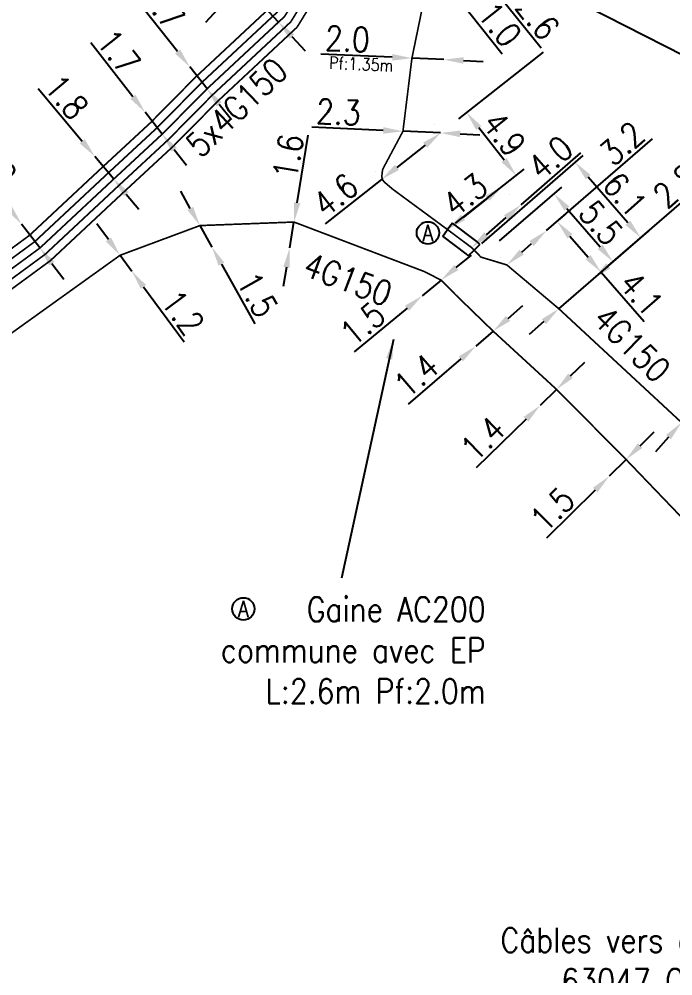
# Model space of a CAD drawing. Header units: millimetres. Extents: x 80000 to 81010, y 144000 to 145002.
# Drawn here: x 80738 to 80778, y 144355.3 to 144413.8 of the extents above; entities that cross this region are included whole.
import ezdxf
from ezdxf.enums import TextEntityAlignment as Align

# ---------------------------------------------------------------- set-up
doc = ezdxf.new("R2010")
doc.units = ezdxf.units.MM
doc.header["$PDMODE"] = 34
doc.linetypes.add('B_ST_AL', pattern=[2000, 1000, 1000])
doc.layers.get('Defpoints').update_dxf_attribs({"linetype": 'CONTINUOUS'})
doc.layers.add('B_100', color=3, linetype='CONTINUOUS')
doc.layers.add('B_400', color=7, linetype='CONTINUOUS')
doc.styles.get("Standard").update_dxf_attribs({"font": 'romans.shx', "width": 0.85})
doc.dimstyles.get("Standard").update_dxf_attribs({"dimtxt": 1.5, "dimasz": 1.2, "dimexe": 0.625, "dimexo": 0.625, "dimgap": 0.25, "dimtad": 1, "dimdec": 1, "dimzin": 0, "dimdsep": 46, "dimtxsty": 'Standard', "dimcen": -0.5, "dimadec": 0, "dimazin": 0, "dimtfac": 1, "dimtdec": 1, "dimtmove": 0, "dimatfit": 3, "dimfxl": 0, "dimtolj": 1, "dimtzin": 0, "dimarcsym": 0})

# ---------------------------------------------------------------- blocks, each defined once
blk = doc.blocks.new('*D991')
at = {"layer": 'B_100', "color": 0, "linetype": 'Continuous', "lineweight": -2, "transparency": 16777216}
for p, q in [((80737.442, 144402.195), (80734.918, 144405.462)), ((80739.307, 144399.782), (80738.176, 144401.246)), ((80740.041, 144398.832), (80740.774, 144397.883))]:
    blk.add_line(p, q, dxfattribs=at)
at = {"layer": 'B_100', "color": 0, "linetype": 'Continuous', "transparency": 16777216}
for points in [[(80737.6, 144402.317), (80737.284, 144402.073), (80738.176, 144401.246)], [(80740.199, 144398.954), (80739.882, 144398.71), (80739.307, 144399.782)]]:
    blk.add_solid(points, dxfattribs=at)
at = {"layer": 'Defpoints', "color": 0, "linetype": 'Continuous', "transparency": 16777216}
for p in [(80738.176, 144401.246), (80738.176, 144401.246), (80739.307, 144399.782)]:
    blk.add_point(p, dxfattribs=at)
at = {"layer": 'B_100', "color": 0, "linetype": 'Continuous', "transparency": 16777216, "insert": (80736.604, 144404.915), "char_height": 1.5, "attachment_point": 5, "rotation": 307.69372}
blk.add_mtext('\\A1;1.9', dxfattribs=at)
blk = doc.blocks.new('*D992')
at = {"layer": 'B_100', "color": 0, "linetype": 'Continuous', "lineweight": -2, "transparency": 16777216}
for p, q in [((80741.888, 144406.298), (80739.204, 144409.514)), ((80743.811, 144403.995), (80742.658, 144405.377)), ((80744.58, 144403.074), (80745.349, 144402.153))]:
    blk.add_line(p, q, dxfattribs=at)
at = {"layer": 'B_100', "color": 0, "linetype": 'Continuous', "transparency": 16777216}
for points in [[(80742.042, 144406.426), (80741.735, 144406.17), (80742.658, 144405.377)], [(80744.734, 144403.202), (80744.427, 144402.946), (80743.811, 144403.995)]]:
    blk.add_solid(points, dxfattribs=at)
at = {"layer": 'Defpoints', "color": 0, "linetype": 'Continuous', "transparency": 16777216}
for p in [(80742.658, 144405.377), (80742.658, 144405.377), (80743.811, 144403.995)]:
    blk.add_point(p, dxfattribs=at)
at = {"layer": 'B_100', "color": 0, "linetype": 'Continuous', "transparency": 16777216, "insert": (80740.929, 144409.008), "char_height": 1.5, "attachment_point": 5, "rotation": 309.85852}
blk.add_mtext('\\A1;1.8', dxfattribs=at)
blk = doc.blocks.new('*D993')
at = {"layer": 'B_100', "color": 0, "linetype": 'Continuous', "lineweight": -2, "transparency": 16777216}
for p, q in [((80744.987, 144409.019), (80742.407, 144412.32)), ((80746.773, 144406.735), (80745.726, 144408.074)), ((80747.512, 144405.789), (80748.251, 144404.844))]:
    blk.add_line(p, q, dxfattribs=at)
at = {"layer": 'B_100', "color": 0, "linetype": 'Continuous', "transparency": 16777216}
for points in [[(80745.145, 144409.143), (80744.829, 144408.896), (80745.726, 144408.074)], [(80747.669, 144405.912), (80747.354, 144405.666), (80746.773, 144406.735)]]:
    blk.add_solid(points, dxfattribs=at)
at = {"layer": 'Defpoints', "color": 0, "linetype": 'Continuous', "transparency": 16777216}
for p in [(80745.726, 144408.074), (80745.726, 144408.074), (80746.773, 144406.735)]:
    blk.add_point(p, dxfattribs=at)
at = {"layer": 'B_100', "color": 0, "linetype": 'Continuous', "transparency": 16777216, "insert": (80744.115, 144411.758), "char_height": 1.5, "attachment_point": 5, "rotation": 308.0118}
blk.add_mtext('\\A1;1.7', dxfattribs=at)
blk = doc.blocks.new('*D994')
at = {"layer": 'B_100', "color": 0, "linetype": 'Continuous', "lineweight": -2, "transparency": 16777216}
for p, q in [((80747.718, 144411.785), (80745.124, 144415.074)), ((80749.514, 144409.508), (80748.461, 144410.843)), ((80750.257, 144408.566), (80751, 144407.623))]:
    blk.add_line(p, q, dxfattribs=at)
at = {"layer": 'B_100', "color": 0, "linetype": 'Continuous', "transparency": 16777216}
for points in [[(80747.875, 144411.909), (80747.561, 144411.661), (80748.461, 144410.843)], [(80750.414, 144408.69), (80750.1, 144408.442), (80749.514, 144409.508)]]:
    blk.add_solid(points, dxfattribs=at)
at = {"layer": 'Defpoints', "color": 0, "linetype": 'Continuous', "transparency": 16777216}
for p in [(80748.461, 144410.843), (80748.461, 144410.843), (80749.514, 144409.508)]:
    blk.add_point(p, dxfattribs=at)
at = {"layer": 'B_100', "color": 0, "linetype": 'Continuous', "transparency": 16777216, "insert": (80746.834, 144414.52), "char_height": 1.5, "attachment_point": 5, "rotation": 308.26529}
blk.add_mtext('\\A1;1.7', dxfattribs=at)
blk = doc.blocks.new('*D995')
at = {"layer": 'B_100', "color": 0, "linetype": 'Continuous', "lineweight": -2, "transparency": 16777216}
for p, q in [((80751.899, 144415.698), (80749.039, 144418.759)), ((80752.626, 144414.735), (80752.262, 144414.395)), ((80753.879, 144413.58), (80752.719, 144414.822)), ((80753.787, 144413.493), (80753.423, 144413.153)), ((80754.699, 144412.703), (80755.518, 144411.826))]:
    blk.add_line(p, q, dxfattribs=at)
at = {"layer": 'B_100', "color": 0, "linetype": 'Continuous', "transparency": 16777216}
for points in [[(80752.045, 144415.835), (80751.753, 144415.562), (80752.719, 144414.822)], [(80754.845, 144412.839), (80754.553, 144412.566), (80753.879, 144413.58)]]:
    blk.add_solid(points, dxfattribs=at)
at = {"layer": 'Defpoints', "color": 0, "linetype": 'Continuous', "transparency": 16777216}
for p in [(80753.083, 144415.162), (80752.719, 144414.822), (80754.244, 144413.92)]:
    blk.add_point(p, dxfattribs=at)
at = {"layer": 'B_100', "color": 0, "linetype": 'Continuous', "transparency": 16777216, "insert": (80750.79, 144418.35), "char_height": 1.5, "attachment_point": 5, "rotation": 313.06326}
blk.add_mtext('\\A1;1.7', dxfattribs=at)
blk = doc.blocks.new('*D996')
at = {"layer": 'B_100', "color": 0, "linetype": 'Continuous', "lineweight": -2, "transparency": 16777216}
for p, q in [((80755.072, 144419.683), (80755.886, 144420.565)), ((80754.258, 144418.801), (80753.241, 144417.699)), ((80752.427, 144416.817), (80749.426, 144413.564))]:
    blk.add_line(p, q, dxfattribs=at)
at = {"layer": 'B_100', "color": 0, "linetype": 'Continuous', "transparency": 16777216}
for points in [[(80754.925, 144419.819), (80755.219, 144419.548), (80754.258, 144418.801)], [(80752.28, 144416.952), (80752.574, 144416.681), (80753.241, 144417.699)]]:
    blk.add_solid(points, dxfattribs=at)
at = {"layer": 'Defpoints', "color": 0, "linetype": 'Continuous', "transparency": 16777216}
for p in [(80754.258, 144418.801), (80753.241, 144417.699), (80753.241, 144417.699)]:
    blk.add_point(p, dxfattribs=at)
at = {"layer": 'B_100', "color": 0, "linetype": 'Continuous', "transparency": 16777216, "insert": (80749.705, 144415.34), "char_height": 1.5, "attachment_point": 5, "rotation": 47.30811}
blk.add_mtext('\\A1;1.5', dxfattribs=at)
blk = doc.blocks.new('*D1008')
at = {"layer": 'B_100', "color": 0, "linetype": 'Continuous', "lineweight": -2, "transparency": 16777216}
for p, q in [((80743.487, 144400.3), (80742.774, 144401.265)), ((80744.201, 144399.335), (80744.914, 144398.37)), ((80745.627, 144397.405), (80748.118, 144394.037))]:
    blk.add_line(p, q, dxfattribs=at)
at = {"layer": 'B_100', "color": 0, "linetype": 'Continuous', "transparency": 16777216}
for points in [[(80743.648, 144400.419), (80743.327, 144400.182), (80744.201, 144399.335)], [(80745.788, 144397.524), (80745.466, 144397.287), (80744.914, 144398.37)]]:
    blk.add_solid(points, dxfattribs=at)
at = {"layer": 'Defpoints', "color": 0, "linetype": 'Continuous', "transparency": 16777216}
for p in [(80744.201, 144399.335), (80744.914, 144398.37), (80744.914, 144398.37)]:
    blk.add_point(p, dxfattribs=at)
at = {"layer": 'B_100', "color": 0, "linetype": 'Continuous', "transparency": 16777216, "insert": (80748.033, 144395.833), "char_height": 1.5, "attachment_point": 5, "rotation": 306.47243}
blk.add_mtext('\\A1;1.2', dxfattribs=at)
blk = doc.blocks.new('*D1009')
at = {"layer": 'B_100', "color": 0, "linetype": 'Continuous', "lineweight": -2, "transparency": 16777216}
for p, q in [((80748.489, 144402.197), (80747.903, 144403.244)), ((80749.076, 144401.15), (80749.808, 144399.841)), ((80750.394, 144398.794), (80752.441, 144395.138))]:
    blk.add_line(p, q, dxfattribs=at)
at = {"layer": 'B_100', "color": 0, "linetype": 'Continuous', "transparency": 16777216}
for points in [[(80748.664, 144402.295), (80748.315, 144402.099), (80749.076, 144401.15)], [(80750.569, 144398.891), (80750.22, 144398.696), (80749.808, 144399.841)]]:
    blk.add_solid(points, dxfattribs=at)
at = {"layer": 'Defpoints', "color": 0, "linetype": 'Continuous', "transparency": 16777216}
for p in [(80749.076, 144401.15), (80749.808, 144399.841), (80749.808, 144399.841)]:
    blk.add_point(p, dxfattribs=at)
at = {"layer": 'B_100', "color": 0, "linetype": 'Continuous', "transparency": 16777216, "insert": (80752.583, 144396.931), "char_height": 1.5, "attachment_point": 5, "rotation": 299.23802}
blk.add_mtext('\\A1;1.5', dxfattribs=at)
blk = doc.blocks.new('*D1010')
at = {"layer": 'B_100', "color": 0, "linetype": 'Continuous', "lineweight": -2, "transparency": 16777216}
for p, q in [((80755.019, 144402.55), (80755.7, 144406.683)), ((80754.564, 144399.787), (80754.824, 144401.366)), ((80754.369, 144398.603), (80754.174, 144397.419))]:
    blk.add_line(p, q, dxfattribs=at)
at = {"layer": 'B_100', "color": 0, "linetype": 'Continuous', "transparency": 16777216}
for points in [[(80754.822, 144402.582), (80755.216, 144402.517), (80754.824, 144401.366)], [(80754.172, 144398.635), (80754.566, 144398.57), (80754.564, 144399.787)]]:
    blk.add_solid(points, dxfattribs=at)
at = {"layer": 'Defpoints', "color": 0, "linetype": 'Continuous', "transparency": 16777216}
for p in [(80754.824, 144401.366), (80754.564, 144399.787), (80754.564, 144399.787)]:
    blk.add_point(p, dxfattribs=at)
at = {"layer": 'B_100', "color": 0, "linetype": 'Continuous', "transparency": 16777216, "insert": (80754.47, 144405.371), "char_height": 1.5, "attachment_point": 5, "rotation": 80.64736}
blk.add_mtext('\\A1;1.6', dxfattribs=at)
blk = doc.blocks.new('*D1011')
at = {"layer": 'B_100', "color": 0, "linetype": 'Continuous', "lineweight": -2, "transparency": 16777216}
for p, q in [((80764.738, 144398.584), (80765.663, 144399.348)), ((80763.812, 144397.819), (80762.656, 144396.864)), ((80761.731, 144396.1), (80758.501, 144393.432))]:
    blk.add_line(p, q, dxfattribs=at)
at = {"layer": 'B_100', "color": 0, "linetype": 'Continuous', "transparency": 16777216}
for points in [[(80764.61, 144398.738), (80764.865, 144398.429), (80763.812, 144397.819)], [(80761.603, 144396.254), (80761.858, 144395.946), (80762.656, 144396.864)]]:
    blk.add_solid(points, dxfattribs=at)
at = {"layer": 'Defpoints', "color": 0, "linetype": 'Continuous', "transparency": 16777216}
for p in [(80763.812, 144397.819), (80762.656, 144396.864), (80762.656, 144396.864)]:
    blk.add_point(p, dxfattribs=at)
at = {"layer": 'B_100', "color": 0, "linetype": 'Continuous', "transparency": 16777216, "insert": (80759.017, 144395.154), "char_height": 1.5, "attachment_point": 5, "rotation": 39.56144}
blk.add_mtext('\\A1;1.5', dxfattribs=at)
blk = doc.blocks.new('*D1012')
at = {"layer": 'B_100', "color": 0, "linetype": 'Continuous', "lineweight": -2, "transparency": 16777216}
for p, q in [((80767.903, 144395.478), (80768.814, 144396.259)), ((80766.993, 144394.697), (80765.93, 144393.786)), ((80765.019, 144393.004), (80761.793, 144390.238))]:
    blk.add_line(p, q, dxfattribs=at)
at = {"layer": 'B_100', "color": 0, "linetype": 'Continuous', "transparency": 16777216}
for points in [[(80767.773, 144395.63), (80768.034, 144395.326), (80766.993, 144394.697)], [(80764.889, 144393.156), (80765.149, 144392.853), (80765.93, 144393.786)]]:
    blk.add_solid(points, dxfattribs=at)
at = {"layer": 'Defpoints', "color": 0, "linetype": 'Continuous', "transparency": 16777216}
for p in [(80766.993, 144394.697), (80765.93, 144393.786), (80765.93, 144393.786)]:
    blk.add_point(p, dxfattribs=at)
at = {"layer": 'B_100', "color": 0, "linetype": 'Continuous', "transparency": 16777216, "insert": (80762.299, 144391.99), "char_height": 1.5, "attachment_point": 5, "rotation": 40.61662}
blk.add_mtext('\\A1;1.4', dxfattribs=at)
blk = doc.blocks.new('*D1013')
at = {"layer": 'B_100', "color": 0, "linetype": 'Continuous', "lineweight": -2, "transparency": 16777216}
for p, q in [((80771.725, 144391.975), (80772.584, 144392.813)), ((80770.866, 144391.137), (80769.863, 144390.16)), ((80769.004, 144389.322), (80765.961, 144386.355))]:
    blk.add_line(p, q, dxfattribs=at)
at = {"layer": 'B_100', "color": 0, "linetype": 'Continuous', "transparency": 16777216}
for points in [[(80771.585, 144392.118), (80771.864, 144391.832), (80770.866, 144391.137)], [(80768.864, 144389.465), (80769.144, 144389.179), (80769.863, 144390.16)]]:
    blk.add_solid(points, dxfattribs=at)
at = {"layer": 'Defpoints', "color": 0, "linetype": 'Continuous', "transparency": 16777216}
for p in [(80770.866, 144391.137), (80769.863, 144390.16), (80769.863, 144390.16)]:
    blk.add_point(p, dxfattribs=at)
at = {"layer": 'B_100', "color": 0, "linetype": 'Continuous', "transparency": 16777216, "insert": (80766.355, 144388.136), "char_height": 1.5, "attachment_point": 5, "rotation": 44.27916}
blk.add_mtext('\\A1;1.4', dxfattribs=at)
blk = doc.blocks.new('*D1014')
at = {"layer": 'B_100', "color": 0, "linetype": 'Continuous', "lineweight": -2, "transparency": 16777216}
for p, q in [((80775.965, 144387.7), (80776.818, 144388.544)), ((80775.112, 144386.856), (80774.081, 144385.836)), ((80773.228, 144384.992), (80770.25, 144382.046))]:
    blk.add_line(p, q, dxfattribs=at)
at = {"layer": 'B_100', "color": 0, "linetype": 'Continuous', "transparency": 16777216}
for points in [[(80775.824, 144387.842), (80776.106, 144387.558), (80775.112, 144386.856)], [(80773.087, 144385.134), (80773.369, 144384.85), (80774.081, 144385.836)]]:
    blk.add_solid(points, dxfattribs=at)
at = {"layer": 'Defpoints', "color": 0, "linetype": 'Continuous', "transparency": 16777216}
for p in [(80775.112, 144386.856), (80774.081, 144385.836), (80774.081, 144385.836)]:
    blk.add_point(p, dxfattribs=at)
at = {"layer": 'B_100', "color": 0, "linetype": 'Continuous', "transparency": 16777216, "insert": (80770.609, 144383.808), "char_height": 1.5, "attachment_point": 5, "rotation": 44.69046}
blk.add_mtext('\\A1;1.5', dxfattribs=at)
blk = doc.blocks.new('*D1025')
at = {"layer": 'B_100', "color": 0, "linetype": 'Continuous', "lineweight": -2, "transparency": 16777216}
for p, q in [((80780.991, 144391.917), (80783.899, 144395.181)), ((80778.497, 144389.118), (80780.193, 144391.021)), ((80777.698, 144388.222), (80776.9, 144387.326))]:
    blk.add_line(p, q, dxfattribs=at)
at = {"layer": 'B_100', "color": 0, "linetype": 'Continuous', "transparency": 16777216}
for points in [[(80780.842, 144392.05), (80781.141, 144391.784), (80780.193, 144391.021)], [(80777.549, 144388.355), (80777.848, 144388.089), (80778.497, 144389.118)]]:
    blk.add_solid(points, dxfattribs=at)
at = {"layer": 'Defpoints', "color": 0, "linetype": 'Continuous', "transparency": 16777216}
for p in [(80780.193, 144391.021), (80780.193, 144391.021), (80778.497, 144389.118)]:
    blk.add_point(p, dxfattribs=at)
at = {"layer": 'B_100', "color": 0, "linetype": 'Continuous', "transparency": 16777216, "insert": (80782.098, 144394.663), "char_height": 1.5, "attachment_point": 5, "rotation": 48.29928}
blk.add_mtext('\\A1;2.6', dxfattribs=at)
blk = doc.blocks.new('*D1026')
at = {"layer": 'B_100', "color": 0, "linetype": 'Continuous', "lineweight": -2, "transparency": 16777216}
for p, q in [((80774.025, 144398.69), (80779.988, 144403.859)), ((80771.002, 144396.07), (80773.118, 144397.904)), ((80770.096, 144395.284), (80769.189, 144394.498))]:
    blk.add_line(p, q, dxfattribs=at)
at = {"layer": 'B_100', "color": 0, "linetype": 'Continuous', "transparency": 16777216}
for points in [[(80773.894, 144398.841), (80774.156, 144398.539), (80773.118, 144397.904)], [(80769.965, 144395.435), (80770.227, 144395.133), (80771.002, 144396.07)]]:
    blk.add_solid(points, dxfattribs=at)
at = {"layer": 'Defpoints', "color": 0, "linetype": 'Continuous', "transparency": 16777216}
for p in [(80773.118, 144397.904), (80773.118, 144397.904), (80771.002, 144396.07)]:
    blk.add_point(p, dxfattribs=at)
at = {"layer": 'B_100', "color": 0, "linetype": 'Continuous', "transparency": 16777216, "insert": (80778.135, 144403.576), "char_height": 1.5, "attachment_point": 5, "rotation": 40.92038}
blk.add_mtext('\\A1;2.8', dxfattribs=at)
blk = doc.blocks.new('*D1027')
at = {"layer": 'B_100', "color": 0, "linetype": 'Continuous', "lineweight": -2, "transparency": 16777216}
for p, q in [((80770.719, 144401.251), (80771.369, 144401.814)), ((80771.683, 144400.498), (80772.796, 144399.213)), ((80774.005, 144398.674), (80773.11, 144397.897)), ((80773.582, 144398.307), (80776.207, 144395.279))]:
    blk.add_line(p, q, dxfattribs=at)
at = {"layer": 'B_100', "color": 0, "linetype": 'Continuous', "transparency": 16777216}
for points in [[(80771.834, 144400.629), (80771.532, 144400.367), (80770.897, 144401.405)], [(80772.947, 144399.344), (80772.645, 144399.082), (80773.582, 144398.307)]]:
    blk.add_solid(points, dxfattribs=at)
at = {"layer": 'Defpoints', "color": 0, "linetype": 'Continuous', "transparency": 16777216}
for p in [(80770.247, 144400.841), (80774.478, 144399.083), (80773.582, 144398.307)]:
    blk.add_point(p, dxfattribs=at)
at = {"layer": 'B_100', "color": 0, "linetype": 'Continuous', "transparency": 16777216, "insert": (80776.043, 144396.994), "char_height": 1.5, "attachment_point": 5, "rotation": 310.92038}
blk.add_mtext('\\A1;4.1', dxfattribs=at)
blk = doc.blocks.new('*D1028')
at = {"layer": 'B_100', "color": 0, "linetype": 'Continuous', "lineweight": -2, "transparency": 16777216}
for p, q in [((80770.247, 144400.841), (80776.719, 144406.452)), ((80769.837, 144401.314), (80769.837, 144401.314)), ((80768.735, 144399.531), (80769.34, 144400.055)), ((80767.419, 144399.218), (80767.419, 144399.218))]:
    blk.add_line(p, q, dxfattribs=at)
at = {"layer": 'B_100', "color": 0, "linetype": 'Continuous', "transparency": 16777216}
for points in [[(80769.209, 144400.206), (80769.471, 144399.904), (80770.247, 144400.841)], [(80768.604, 144399.682), (80768.866, 144399.38), (80767.829, 144398.745)]]:
    blk.add_solid(points, dxfattribs=at)
at = {"layer": 'Defpoints', "color": 0, "linetype": 'Continuous', "transparency": 16777216}
for p in [(80770.247, 144400.841), (80767.829, 144398.745), (80767.829, 144398.745)]:
    blk.add_point(p, dxfattribs=at)
at = {"layer": 'B_100', "color": 0, "linetype": 'Continuous', "transparency": 16777216, "insert": (80774.866, 144406.169), "char_height": 1.5, "attachment_point": 5, "rotation": 40.92038}
blk.add_mtext('\\A1;3.2', dxfattribs=at)
blk = doc.blocks.new('*D1029')
at = {"layer": 'B_100', "color": 0, "linetype": 'Continuous', "lineweight": -2, "transparency": 16777216}
for p, q in [((80767.384, 144400.213), (80771.183, 144403.505)), ((80771.496, 144402.189), (80773.527, 144399.847)), ((80773.582, 144398.307), (80774.785, 144399.349))]:
    blk.add_line(p, q, dxfattribs=at)
at = {"layer": 'B_100', "color": 0, "linetype": 'Continuous', "transparency": 16777216}
for points in [[(80771.647, 144402.32), (80771.345, 144402.058), (80770.71, 144403.096)], [(80773.678, 144399.978), (80773.376, 144399.716), (80774.313, 144398.94)]]:
    blk.add_solid(points, dxfattribs=at)
at = {"layer": 'Defpoints', "color": 0, "linetype": 'Continuous', "transparency": 16777216}
for p in [(80766.912, 144399.803), (80774.313, 144398.94), (80773.11, 144397.897)]:
    blk.add_point(p, dxfattribs=at)
at = {"layer": 'B_100', "color": 0, "linetype": 'Continuous', "transparency": 16777216, "insert": (80773.572, 144401.322), "char_height": 1.5, "attachment_point": 5, "rotation": 310.92038}
blk.add_mtext('\\A1;5.5', dxfattribs=at)
blk = doc.blocks.new('*D1030')
at = {"layer": 'B_100', "color": 0, "linetype": 'Continuous', "lineweight": -2, "transparency": 16777216}
for p, q in [((80768.697, 144402.427), (80772.346, 144405.59)), ((80766.581, 144400.593), (80767.79, 144401.641))]:
    blk.add_line(p, q, dxfattribs=at)
at = {"layer": 'B_100', "color": 0, "linetype": 'Continuous', "transparency": 16777216}
for points in [[(80767.659, 144401.792), (80767.921, 144401.49), (80768.697, 144402.427)], [(80766.45, 144400.744), (80766.712, 144400.442), (80765.674, 144399.807)]]:
    blk.add_solid(points, dxfattribs=at)
at = {"layer": 'Defpoints', "color": 0, "linetype": 'Continuous', "transparency": 16777216}
for p in [(80768.697, 144402.427), (80765.674, 144399.807), (80765.674, 144399.807)]:
    blk.add_point(p, dxfattribs=at)
at = {"layer": 'B_100', "color": 0, "linetype": 'Continuous', "transparency": 16777216, "insert": (80770.493, 144405.307), "char_height": 1.5, "attachment_point": 5, "rotation": 40.92038}
blk.add_mtext('\\A1;4.0', dxfattribs=at)
blk = doc.blocks.new('*D1031')
at = {"layer": 'B_400', "color": 0, "linetype": 'Continuous', "lineweight": -2, "transparency": 16777216}
for p, q in [((80770.044, 144411.748), (80764.876, 144407.674)), ((80767.659, 144405.153), (80766.11, 144407.118)), ((80764.698, 144401.29), (80768.893, 144404.597))]:
    blk.add_line(p, q, dxfattribs=at)
at = {"layer": 'B_400', "color": 0, "linetype": 'Continuous', "transparency": 16777216}
for points in [[(80766.267, 144407.242), (80765.953, 144406.995), (80765.367, 144408.061)], [(80767.816, 144405.277), (80767.502, 144405.029), (80768.402, 144404.21)]]:
    blk.add_solid(points, dxfattribs=at)
at = {"layer": 'Defpoints', "color": 0, "linetype": 'Continuous', "transparency": 16777216}
for p in [(80770.534, 144412.135), (80765.367, 144408.061), (80764.207, 144400.903)]:
    blk.add_point(p, dxfattribs=at)
at = {"layer": 'B_400', "color": 0, "linetype": 'Continuous', "transparency": 16777216, "insert": (80767.669, 144406.756), "char_height": 1.5, "attachment_point": 5, "rotation": 308.25214}
blk.add_mtext('\\A1;4.9', dxfattribs=at)
blk = doc.blocks.new('*D1032')
at = {"layer": 'B_100', "color": 0, "linetype": 'Continuous', "lineweight": -2, "transparency": 16777216}
for p, q in [((80767.969, 144403.077), (80767.971, 144403.074)), ((80766.641, 144402.822), (80765.15, 144401.646))]:
    blk.add_line(p, q, dxfattribs=at)
at = {"layer": 'B_100', "color": 0, "linetype": 'Continuous', "transparency": 16777216}
for points in [[(80766.517, 144402.979), (80766.765, 144402.665), (80767.584, 144403.565)], [(80765.026, 144401.803), (80765.274, 144401.489), (80764.207, 144400.903)]]:
    blk.add_solid(points, dxfattribs=at)
at = {"layer": 'Defpoints', "color": 0, "linetype": 'Continuous', "transparency": 16777216}
for p in [(80767.582, 144403.567), (80764.207, 144400.903), (80764.207, 144400.903)]:
    blk.add_point(p, dxfattribs=at)
at = {"layer": 'B_100', "color": 0, "linetype": 'Continuous', "transparency": 16777216, "insert": (80765.276, 144403.019), "char_height": 1.5, "attachment_point": 5, "rotation": 38.25214}
blk.add_mtext('\\A1;4.3', dxfattribs=at)
blk = doc.blocks.new('*D1033')
at = {"layer": 'B_100', "color": 0, "linetype": 'Continuous', "lineweight": -2, "transparency": 16777216}
for p, q in [((80763.392, 144407.3), (80763.392, 144407.3)), ((80762.837, 144406.066), (80761.109, 144404.704)), ((80759.78, 144404.452), (80759.78, 144404.452)), ((80760.167, 144403.961), (80756.734, 144401.255))]:
    blk.add_line(p, q, dxfattribs=at)
at = {"layer": 'B_100', "color": 0, "linetype": 'Continuous', "transparency": 16777216}
for points in [[(80762.713, 144406.223), (80762.96, 144405.909), (80763.779, 144406.809)], [(80760.985, 144404.861), (80761.233, 144404.547), (80760.167, 144403.961)]]:
    blk.add_solid(points, dxfattribs=at)
at = {"layer": 'Defpoints', "color": 0, "linetype": 'Continuous', "transparency": 16777216}
for p in [(80763.779, 144406.809), (80763.779, 144406.809), (80760.167, 144403.961)]:
    blk.add_point(p, dxfattribs=at)
at = {"layer": 'B_100', "color": 0, "linetype": 'Continuous', "transparency": 16777216, "insert": (80757.36, 144403.022), "char_height": 1.5, "attachment_point": 5, "rotation": 38.25214}
blk.add_mtext('\\A1;4.6', dxfattribs=at)
blk = doc.blocks.new('*D738')
at = {"layer": 'B_100', "color": 0, "linetype": 'Continuous', "lineweight": -2, "transparency": 16777216}
for p, q in [((80760.282, 144406.964), (80755.915, 144407.157)), ((80763.779, 144406.809), (80761.481, 144406.911)), ((80764.978, 144406.756), (80766.177, 144406.703))]:
    blk.add_line(p, q, dxfattribs=at)
at = {"layer": 'B_100', "color": 0, "linetype": 'Continuous', "transparency": 16777216}
for points in [[(80760.291, 144407.164), (80760.274, 144406.764), (80761.481, 144406.911)], [(80764.987, 144406.956), (80764.969, 144406.556), (80763.779, 144406.809)]]:
    blk.add_solid(points, dxfattribs=at)
at = {"layer": 'Defpoints', "color": 0, "linetype": 'Continuous', "transparency": 16777216}
for p in [(80761.481, 144406.911), (80763.779, 144406.809), (80763.779, 144406.809)]:
    blk.add_point(p, dxfattribs=at)
at = {"layer": 'B_100', "color": 0, "linetype": 'Continuous', "transparency": 16777216, "insert": (80757.544, 144408.086), "char_height": 1.5, "attachment_point": 5, "rotation": 357.4632}
blk.add_mtext('\\A1;2.3', dxfattribs=at)
blk = doc.blocks.new('*D739')
at = {"layer": 'B_100', "color": 0, "linetype": 'Continuous', "lineweight": -2, "transparency": 16777216}
for p, q in [((80760.831, 144411.432), (80756.464, 144411.625)), ((80763.978, 144411.292), (80762.03, 144411.379)), ((80765.176, 144411.239), (80766.375, 144411.186))]:
    blk.add_line(p, q, dxfattribs=at)
at = {"layer": 'B_100', "color": 0, "linetype": 'Continuous', "transparency": 16777216}
for points in [[(80760.84, 144411.632), (80760.822, 144411.232), (80762.03, 144411.379)], [(80765.185, 144411.439), (80765.168, 144411.039), (80763.978, 144411.292)]]:
    blk.add_solid(points, dxfattribs=at)
at = {"layer": 'Defpoints', "color": 0, "linetype": 'Continuous', "transparency": 16777216}
for p in [(80762.03, 144411.379), (80763.978, 144411.292), (80763.978, 144411.292)]:
    blk.add_point(p, dxfattribs=at)
at = {"layer": 'B_100', "color": 0, "linetype": 'Continuous', "transparency": 16777216, "insert": (80758.092, 144412.554), "char_height": 1.5, "attachment_point": 5, "rotation": 357.4632}
blk.add_mtext('\\A1;2.0', dxfattribs=at)
blk = doc.blocks.new('*D740')
at = {"layer": 'B_100', "color": 0, "linetype": 'Continuous', "lineweight": -2, "transparency": 16777216}
for p, q in [((80762.806, 144417.578), (80762.057, 144418.516)), ((80763.556, 144416.641), (80764.18, 144415.86)), ((80764.929, 144414.923), (80767.545, 144411.651))]:
    blk.add_line(p, q, dxfattribs=at)
at = {"layer": 'B_100', "color": 0, "linetype": 'Continuous', "transparency": 16777216}
for points in [[(80762.962, 144417.703), (80762.65, 144417.453), (80763.556, 144416.641)], [(80765.086, 144415.048), (80764.773, 144414.798), (80764.18, 144415.86)]]:
    blk.add_solid(points, dxfattribs=at)
at = {"layer": 'Defpoints', "color": 0, "linetype": 'Continuous', "transparency": 16777216}
for p in [(80763.556, 144416.641), (80764.18, 144415.86), (80764.18, 144415.86)]:
    blk.add_point(p, dxfattribs=at)
at = {"layer": 'B_100', "color": 0, "linetype": 'Continuous', "transparency": 16777216, "insert": (80767.393, 144413.442), "char_height": 1.5, "attachment_point": 5, "rotation": 308.64081}
blk.add_mtext('\\A1;1.0', dxfattribs=at)
blk = doc.blocks.new('*D745')
at = {"layer": 'B_400', "color": 0, "linetype": 'Continuous', "lineweight": -2, "transparency": 16777216}
for p, q in [((80763.429, 144420.125), (80762.68, 144421.062)), ((80763.24, 144418.437), (80764.667, 144419.578)), ((80764.179, 144419.188), (80765.802, 144417.157)), ((80766.093, 144417.389), (80766.29, 144417.547)), ((80766.551, 144416.219), (80769.918, 144412.008))]:
    blk.add_line(p, q, dxfattribs=at)
at = {"layer": 'B_400', "color": 0, "linetype": 'Continuous', "transparency": 16777216}
for points in [[(80763.585, 144420.25), (80763.273, 144420), (80764.179, 144419.188)], [(80766.708, 144416.344), (80766.395, 144416.095), (80765.802, 144417.157)]]:
    blk.add_solid(points, dxfattribs=at)
at = {"layer": 'Defpoints', "color": 0, "linetype": 'Continuous', "transparency": 16777216}
for p in [(80762.752, 144418.047), (80765.605, 144416.999), (80765.802, 144417.157)]:
    blk.add_point(p, dxfattribs=at)
at = {"layer": 'B_400', "color": 0, "linetype": 'Continuous', "transparency": 16777216, "insert": (80769.709, 144413.871), "char_height": 1.5, "attachment_point": 5, "rotation": 308.64081}
blk.add_mtext('\\A1;2.6', dxfattribs=at)
blk = doc.blocks.new('*D752')
at = {"layer": 'B_400', "color": 0, "linetype": 'Continuous', "lineweight": -2, "transparency": 16777216}
for p, q in [((80766.296, 144400.063), (80772.484, 144405.428)), ((80775.221, 144401.316), (80772.798, 144404.111)), ((80773.582, 144398.307), (80776.48, 144400.818))]:
    blk.add_line(p, q, dxfattribs=at)
at = {"layer": 'B_400', "color": 0, "linetype": 'Continuous', "transparency": 16777216}
for points in [[(80772.949, 144404.242), (80772.647, 144403.98), (80772.012, 144405.018)], [(80775.372, 144401.447), (80775.07, 144401.185), (80776.007, 144400.409)]]:
    blk.add_solid(points, dxfattribs=at)
at = {"layer": 'Defpoints', "color": 0, "linetype": 'Continuous', "transparency": 16777216}
for p in [(80772.012, 144405.018), (80765.824, 144399.654), (80773.11, 144397.897)]:
    blk.add_point(p, dxfattribs=at)
at = {"layer": 'B_400', "color": 0, "linetype": 'Continuous', "transparency": 16777216, "insert": (80775.045, 144403.046), "char_height": 1.5, "attachment_point": 5, "rotation": 310.92038}
blk.add_mtext('\\A1;6.1', dxfattribs=at)

msp = doc.modelspace()

# ---------------------------------------------------------------- linework, layer by layer
at = {"layer": 'B_100', "linetype": 'B_ST_AL', "const_width": 0.1, "flags": 128}
for points in [[(80731.986, 144396.827), (80732.514, 144396.097, 0.420441), (80733.212, 144395.98), (80734.377, 144396.816), (80736.257, 144398.161), (80738.987, 144400.167), (80743.499, 144404.384), (80746.425, 144407.094), (80749.166, 144409.867), (80753.816, 144414.207, 0.057801), (80753.891, 144414.295), (80757.295, 144419.848, -0.079259), (80757.402, 144419.964), (80759.38, 144421.519, 0.447506), (80759.427, 144422.263), (80758.725, 144422.975), (80754.153, 144427.609), (80744.039, 144437.074), (80744.039, 144437.074), (80739.74, 144440.701), (80734.04, 144445.326), (80726.551, 144453.532), (80721.796, 144458.311), (80718.884, 144460.863, 0.390121), (80718.207, 144460.847), (80714.585, 144457.348), (80713.376, 144456.067), (80709.092, 144451.078, -0.479534), (80708.312, 144451.103), (80705.918, 144454.295), (80701.081, 144458.66), (80697.878, 144461.738, 0.414214), (80697.171, 144461.724), (80696.312, 144460.83), (80696.402, 144460.743)], [(80732.379, 144397.118), (80732.918, 144396.392, -0.003104), (80732.921, 144396.387), (80734.086, 144397.222), (80735.964, 144398.566), (80738.667, 144400.553), (80743.158, 144404.75), (80746.077, 144407.453), (80748.817, 144410.225), (80753.474, 144414.572), (80755.21, 144417.403, 0.363295), (80755.116, 144418.038), (80749.856, 144422.716), (80744.811, 144427.556), (80735.381, 144436.598), (80731.906, 144440.127), (80729.813, 144442.251), (80724.843, 144446.833), (80717.672, 144453.798), (80714.997, 144456.375, 0.431042), (80714.271, 144456.34), (80713.744, 144455.727), (80713.744, 144455.727), (80709.065, 144450.279, -0.480116), (80708.286, 144450.306), (80705.583, 144453.924), (80700.728, 144458.306), (80697.892, 144461.031, 0.414214), (80697.185, 144461.017), (80696.908, 144460.729)], [(80731.573, 144396.521), (80732.402, 144395.402, 0.422622), (80733.104, 144395.288), (80733.307, 144395.433), (80736.547, 144397.754), (80739.307, 144399.782), (80743.841, 144404.019), (80746.773, 144406.735), (80749.514, 144409.508), (80754.2, 144413.881, 0.057803), (80754.275, 144413.969), (80757.667, 144419.504, -0.078892), (80757.774, 144419.62), (80760.264, 144421.583), (80765.321, 144424.985), (80765.321, 144424.985), (80766.937, 144425.997), (80768.341, 144427.612), (80768.341, 144427.612), (80771.551, 144430.263), (80774.742, 144432.909), (80777.311, 144434.93), (80779.989, 144437.035), (80785.978, 144441.757), (80789.88, 144444.685), (80791.369, 144445.809)], [(80731.181, 144396.231), (80732.293, 144394.703, 0.415288), (80732.985, 144394.589), (80733.599, 144395.028), (80736.837, 144397.346), (80739.627, 144399.397), (80744.183, 144403.654), (80747.121, 144406.375), (80749.863, 144409.149), (80754.584, 144413.556, 0.057805), (80754.658, 144413.643), (80758.039, 144419.16, -0.079259), (80758.146, 144419.276), (80760.177, 144420.873, -0.411832), (80760.877, 144420.792), (80763.434, 144417.594, 0.43431), (80764.163, 144417.538), (80768.263, 144421.301), (80769.502, 144422.283), (80772.803, 144424.951), (80775.64, 144427.114), (80778.301, 144429.283), (80782.814, 144433.069), (80786.088, 144435.593), (80789.528, 144438.23), (80791.682, 144439.881)], [(80730.78, 144395.934), (80732.183, 144394.005, 0.417074), (80732.879, 144393.899), (80733.892, 144394.623), (80737.127, 144396.939), (80739.947, 144399.011), (80744.525, 144403.29), (80747.468, 144406.016), (80750.211, 144408.79), (80754.967, 144413.23, 0.057807), (80755.042, 144413.318), (80758.411, 144418.817, -0.079259), (80758.518, 144418.932), (80760.097, 144420.174, -0.411832), (80760.796, 144420.093), (80763.322, 144416.933, -0.332448), (80763.342, 144416.335), (80763.015, 144415.867, 0.050661), (80762.966, 144415.778), (80762.927, 144415.687, 0.051049), (80762.896, 144415.59), (80762.03, 144411.379), (80761.481, 144406.911), (80760.282, 144404.663, 0.09462), (80760.226, 144404.484), (80760.197, 144404.225, 0.249081), (80760.369, 144403.788), (80760.851, 144403.376), (80764.207, 144400.903), (80765.674, 144399.807), (80766.244, 144399.224), (80767.829, 144398.745), (80771.002, 144396.07), (80778.497, 144389.118), (80782.102, 144385.337), (80786.261, 144381.086), (80790.441, 144376.555), (80794.855, 144370.71, -0.375841), (80794.807, 144370.053), (80793.678, 144368.936, 0.415171), (80793.675, 144368.228), (80800.323, 144361.546)], [(80730.378, 144395.637), (80733.061, 144391.954, 0.411852), (80733.756, 144391.842), (80744.201, 144399.335), (80749.076, 144401.15), (80754.824, 144401.366), (80761.165, 144398.957), (80762.769, 144398.348), (80763.812, 144397.819), (80764.705, 144396.915), (80766.993, 144394.697), (80770.866, 144391.137), (80775.112, 144386.856), (80790.921, 144370.378), (80792.964, 144368.233), (80799.945, 144361.217)]]:
    msp.add_lwpolyline(points, format="xyb", dxfattribs=at)
at = {"layer": 'B_400', "color": 7, "linetype": 'CONTINUOUS'}
for p, q in [((80764.507, 144401.304), (80764.207, 144400.903)), ((80766.005, 144400.184), (80764.507, 144401.304)), ((80763.908, 144400.503), (80764.207, 144400.903)), ((80765.344, 144399.429), (80763.908, 144400.503)), ((80766.181, 144400.004), (80765.824, 144399.654)), ((80766.181, 144400.004), (80766.005, 144400.184)), ((80765.466, 144399.304), (80765.344, 144399.429)), ((80765.466, 144399.304), (80765.824, 144399.654))]:
    msp.add_line(p, q, dxfattribs=at)
at = {"layer": 'B_400', "linetype": 'Continuous'}
for centre in [(80763.008, 144400.702), (80751.732, 144377.726)]:
    msp.add_circle(centre, 0.683, dxfattribs=at)

# ---------------------------------------------------------------- texts
at = {"layer": 'B_100', "linetype": 'Continuous', "width": 0.85}
for s, height, rotation, p in [('5x4G150', 1.5, 43.88126, (80751.326, 144408.372)), ('Pf:1.35m', 0.75, 357.4632, (80758.926, 144411.017)), ('4G150', 1.5, 339.20145, (80758.121, 144397.863)), ('4G150', 1.5, 315.34953, (80775.464, 144393.909))]:
    msp.add_text(s, height=height, rotation=rotation, dxfattribs=at).set_placement(p, align=Align.MIDDLE)
at = {"layer": 'B_100', "linetype": 'Continuous', "insert": (80783.782, 144354.234), "char_height": 1.5, "attachment_point": 9}
msp.add_mtext('\\A1;Câbles vers cabine\\P63047 GALLAIT', dxfattribs=at)
at = {"layer": 'B_400', "linetype": 'Continuous', "width": 0.85}
for p in [(80763.008, 144400.702), (80751.732, 144377.726)]:
    msp.add_text('A', height=1, dxfattribs=at).set_placement(p, align=Align.MIDDLE_CENTER)
at = {"layer": 'B_400', "linetype": 'Continuous', "insert": (80766.535, 144371.953), "char_height": 1.5, "attachment_point": 9}
msp.add_mtext('\\A1;Gaine AC200\\Pcommune avec EP\\PL:2.6m Pf:2.0m', dxfattribs=at)

# ---------------------------------------------------------------- dimensions: what is measured, and where the dimension line sits
at = {"layer": 'B_100', "linetype": 'Continuous'}
for base, p1, p2, angle, picture, middle in [((80753.241, 144417.699), (80754.258, 144418.801), (80753.241, 144417.699), 47.30811, '*D996', (80750.44, 144414.662)), ((80752.719, 144414.822), (80754.244, 144413.92), (80753.083, 144415.162), 313.06326, '*D995', (80750.059, 144417.667)), ((80764.18, 144415.86), (80763.556, 144416.641), (80764.18, 144415.86), 128.64081, '*D740', (80766.612, 144412.818)), ((80748.461, 144410.843), (80749.514, 144409.508), (80748.461, 144410.843), 308.26529, '*D994', (80746.049, 144413.9)), ((80745.726, 144408.074), (80746.773, 144406.735), (80745.726, 144408.074), 308.0118, '*D993', (80743.328, 144411.142)), ((80763.9776, 144411.2923), (80762.0295, 144411.3786), (80763.9776, 144411.2923), 177.4632, '*D739', (80758.0477, 144411.555)), ((80742.658, 144405.377), (80743.811, 144403.995), (80742.658, 144405.377), 309.85852, '*D992', (80740.161, 144408.367)), ((80763.779, 144406.809), (80761.481, 144406.911), (80763.779, 144406.809), 177.4632, '*D738', (80757.499, 144407.087)), ((80767.829, 144398.745), (80770.247, 144400.841), (80767.829, 144398.745), 220.92038, '*D1028', (80775.521, 144405.413)), ((80763.779, 144406.809), (80760.167, 144403.961), (80763.779, 144406.809), 218.25214, '*D1033', (80757.979, 144402.236)), ((80765.674, 144399.807), (80768.697, 144402.427), (80765.674, 144399.807), 220.92038, '*D1030', (80771.148, 144404.551)), ((80738.1757, 144401.2456), (80739.3069, 144399.7817), (80738.1757, 144401.2456), 307.69372, '*D991', (80735.8129, 144404.3034)), ((80754.564, 144399.787), (80754.824, 144401.366), (80754.564, 144399.787), 80.64736, '*D1010', (80755.457, 144405.209)), ((80773.118, 144397.904), (80771.002, 144396.07), (80773.118, 144397.904), 220.92038, '*D1026', (80778.79, 144402.821)), ((80764.207, 144400.903), (80767.582, 144403.567), (80764.207, 144400.903), 218.25214, '*D1032', (80765.896, 144402.234)), ((80774.313, 144398.94), (80766.912, 144399.803), (80773.11, 144397.897), 130.92038, '*D1029', (80772.816, 144400.667)), ((80749.808, 144399.841), (80749.076, 144401.15), (80749.808, 144399.841), 119.23802, '*D1009', (80751.711, 144396.442)), ((80773.582, 144398.307), (80770.247, 144400.841), (80774.478, 144399.083), 130.92038, '*D1027', (80775.288, 144396.339)), ((80744.914, 144398.37), (80744.201, 144399.335), (80744.914, 144398.37), 126.47243, '*D1008', (80747.229, 144395.239)), ((80762.656, 144396.864), (80763.812, 144397.819), (80762.656, 144396.864), 39.56144, '*D1011', (80759.653, 144394.383)), ((80765.93, 144393.786), (80766.993, 144394.697), (80765.93, 144393.786), 40.61662, '*D1012', (80762.95, 144391.23)), ((80780.193, 144391.021), (80778.497, 144389.118), (80780.193, 144391.021), 228.29928, '*D1025', (80782.844, 144393.997)), ((80769.863, 144390.16), (80770.866, 144391.137), (80769.863, 144390.16), 44.27916, '*D1013', (80767.053, 144387.42)), ((80774.081, 144385.836), (80775.112, 144386.856), (80774.081, 144385.836), 44.69046, '*D1014', (80771.312, 144383.097))]:
    dim = msp.add_linear_dim(base=base, p1=p1, p2=p2, angle=angle, dimstyle='Standard', override={"dimfxl": 1.25}, dxfattribs=at)
    dim.commit()
    dim.dimension.update_dxf_attribs({"geometry": picture, "text_midpoint": middle, "dimtype": 160})
at = {"layer": 'B_400', "linetype": 'Continuous'}
for base, p1, p2, angle, picture, middle in [((80765.802, 144417.157), (80762.752, 144418.047), (80765.605, 144416.999), 128.64081, '*D745', (80768.928, 144413.246)), ((80765.367, 144408.061), (80764.207, 144400.903), (80770.534, 144412.135), 308.25214, '*D1031', (80766.884, 144406.137)), ((80772.012, 144405.018), (80773.11, 144397.897), (80765.824, 144399.654), 130.92038, '*D752', (80774.289, 144402.391))]:
    dim = msp.add_linear_dim(base=base, p1=p1, p2=p2, angle=angle, dimstyle='Standard', override={"dimfxl": 1.25}, dxfattribs=at)
    dim.commit()
    dim.dimension.update_dxf_attribs({"geometry": picture, "text_midpoint": middle, "dimtype": 160})

# ---------------------------------------------------------------- leaders
for points in [[(80770.484, 144415.703), (80778.649, 144411.539)], [(80760.897, 144394.181), (80757.732, 144379.61)]]:
    msp.add_leader(points, dimstyle='Standard', dxfattribs=at)

doc.saveas('drawing.dxf')
